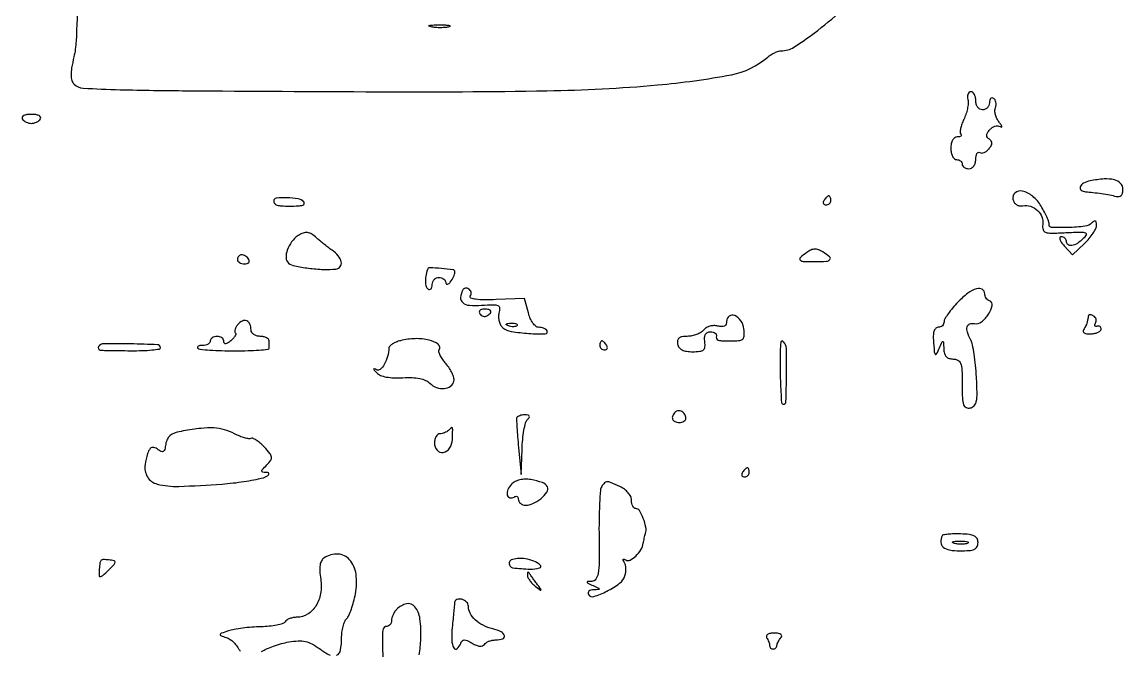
# Model space of a CAD drawing. Extents: x 0 to 5034, y 0 to 2560.
# Drawn here: x 3999.4 to 4242.5, y 794.6 to 933.4 of the extents above; entities that cross this region are included whole.
import ezdxf

# ---------------------------------------------------------------- set-up
doc = ezdxf.new("R2010")
doc.units = 0

msp = doc.modelspace()

# ---------------------------------------------------------------- linework, layer by layer
for points in [[(4011.822641, 939.03064, -0.003073), (4011.374615, 929.145522, -0.044281), (4010.88492, 925.669139, 0.01386), (4010.3941, 923.256866, 0.045168), (4010.259495, 921.633654, 0.072579), (4010.43467, 920.493446, 0.122545), (4010.930153, 919.669139, 0.184794), (4012.939462, 918.771268, 0.007402), (4021.077225, 918.445848, 0.004746), (4035.815968, 918.214855, 0.000318), (4078, 917.981043, 0.005359), (4115.328399, 918.197951, 0.018046), (4139.709807, 919.482019, 0.024761), (4156.039362, 921.753538, 0.131885), (4164.078741, 925.63686, -0.03834), (4164.787604, 926.159807, -0.031994), (4165.611221, 926.60441, -0.033169), (4166.421474, 926.913759, -0.07183), (4167.078741, 927.01645, 0.13722), (4169.817531, 927.816801, 0.023672), (4174.309283, 930.918769, 0.018228), (4180.44461, 935.963637, 0.005924)], [(4068.888113, 793.622922, 0.241687), (4069.754453, 794.736844, 0.046719), (4070, 797.359017, -0.031168), (4070.082542, 798.681869, -0.031683), (4070.328872, 799.976834, -0.033395), (4070.688415, 801.068788, -0.100473), (4071.119566, 801.719566, 0.091312), (4071.603468, 802.421931, 0.020282), (4072.147774, 803.782324, 0.020422), (4072.655909, 805.429633, 0.018446), (4073.047692, 807.169566, 0.077685), (4073.176662, 811.535538, 0.148692), (4071.757531, 814.70699, 0.206619), (4069.205017, 815.931583, 0.152308), (4066.141197, 815.108426, 0.131151), (4065.564718, 814.483654, 0.081714), (4065.248062, 813.53238, 0.055766), (4065.185326, 812.194433, 0.022477), (4065.385506, 810.373739, -0.080559), (4065.36576, 807.248599, -0.098261), (4064.329171, 804.519373, -0.113643), (4062.480073, 802.669498, -0.140742), (4060.148724, 802, 0.04491), (4059.326086, 801.925962, 0.045401), (4058.533002, 801.70625, 0.049466), (4057.881752, 801.383713, 0.115136), (4057.5, 801, -0.179858), (4056.992218, 800.60484, -0.025294), (4055.685537, 800.264469, -0.026214), (4054.032612, 800.01156, -0.019544), (4052.190983, 799.90032, 0.014033), (4050.211668, 799.80264, 0.01216), (4048.143601, 799.591605, 0.012322), (4046.279413, 799.308614, 0.034638), (4045, 798.989351, 0.006057), (4043.436288, 798.460879, 0.22921), (4043.181004, 798.203925, 0.406522), (4043.298683, 797.954432, 0.012003), (4044.500333, 797.537689, -0.126438), (4046.123137, 796.517183, -0.062196), (4047.576994, 794.538419, -0.069824)], [(4087.110857, 793.707937, 0.032552), (4087.48488, 797.269937, 0.041706), (4087.290898, 801.693421, 0.13919), (4086.160046, 804.340116, 0.281784), (4084.368835, 804.975906, 0.145298), (4082.2, 803.8, 0.047088), (4081.740724, 803.24499, 0.037433), (4081.3525, 802.570625, 0.038655), (4081.086276, 801.884742, 0.073375), (4081, 801.3, -0.075349), (4080.924723, 800.80331, -0.088951), (4080.70625, 800.381875, -0.100708), (4080.381357, 800.100148, -0.129116), (4080, 800, 0.39668), (4079.071764, 799.126055, 0.025184), (4079.031392, 795.037499, 0.030027), (4079.45854, 790.802429, 0.122356)], [(4052.337522, 794.460317, -0.041495), (4053.434674, 795.043987, -0.017541), (4054.990663, 795.649088, -0.017213), (4056.706881, 796.182587, -0.021533), (4058.332819, 796.552851, -0.030161), (4060.413437, 796.804873, -0.068673), (4061.988216, 796.683542, -0.071243), (4063.435622, 796.144889, -0.034545), (4065.104242, 795.081051, 0.042617), (4067.438489, 793.64523, 0.229342)]]:
    msp.add_lwpolyline(points, format="xyb")
for points in [[(4093.761659, 932.31292, -0.041951), (4092.934218, 932.169017, -0.020826), (4091.869594, 932.119272, -0.020511), (4090.754739, 932.159391, -0.028254), (4089.761659, 932.292739, -0.082665), (4089.319562, 932.45659, -0.67161), (4089.339362, 932.605813, -0.053901), (4090.071102, 932.715166, -0.008901), (4091.5, 932.747817, -0.009782), (4092.938425, 932.726931, -0.038992), (4093.814362, 932.62839, -0.417468), (4093.916221, 932.476221, -0.285845)], [(4208.250092, 916.25, -0.074849), (4208.313097, 915.394583, -0.031052), (4208.153252, 914.243493, -0.029858), (4207.825332, 913.009638, -0.03391), (4207.363298, 911.876784, 0.026882), (4206.917601, 910.826413, 0.037056), (4206.640921, 909.84002, 0.040781), (4206.545704, 909.035985, 0.208379), (4206.706549, 908.626784, -0.171498), (4206.819524, 908.390322, -0.25695), (4206.73307, 908.184118, -0.125441), (4206.418442, 908.043162, -0.04293), (4205.916667, 908, 0.157116), (4205.347455, 907.816608, 0.108391), (4204.891667, 907.308824, 0.081104), (4204.597337, 906.51166, 0.047997), (4204.5, 905.5, 0.048028), (4204.592117, 904.543227, 0.068025), (4204.867188, 903.734375, 0.088204), (4205.272647, 903.189346, 0.191087), (4205.75, 903, -0.078509), (4206.227503, 902.924559, -0.090584), (4206.632812, 902.70625, -0.10078), (4206.903776, 902.381381, -0.124206), (4207, 902, 0.148195), (4207.115568, 901.618646, 0.098894), (4207.440625, 901.29375, 0.082425), (4207.926543, 901.074694, 0.064853), (4208.5, 901, 0.131786), (4209.082146, 901.15615, 0.104647), (4209.567874, 901.593169, 0.089375), (4209.889896, 902.257557, 0.068368), (4210, 903.059017, -0.041934), (4210.063104, 903.810123, -0.091009), (4210.260466, 904.352221, -0.168604), (4210.551668, 904.600528, -0.235612), (4210.886693, 904.570027, 0.157815), (4211.312688, 904.465542, 0.080573), (4211.854218, 904.594237, 0.06707), (4212.425024, 904.927196, 0.054071), (4212.935251, 905.421983, 0.040533), (4213.419696, 906.112609, 0.125537), (4213.576352, 906.655523, 0.171052), (4213.433521, 907.105003, 0.092946), (4213, 907.5, -0.092946), (4212.566479, 907.894997, -0.171052), (4212.423648, 908.344477, -0.125537), (4212.580304, 908.887391, -0.040533), (4213.064749, 909.578017, -0.068725), (4213.593993, 910.062078, -0.07525), (4214.219219, 910.366712, -0.084441), (4214.841206, 910.450994, -0.127161), (4215.363307, 910.297031, 0.108337), (4215.664735, 910.195836, 0.5145), (4215.766045, 910.309384, 0.097839), (4215.600806, 910.682487, 0.017364), (4215.138124, 911.295307, -0.057394), (4214.65941, 912.04752, -0.051551), (4214.343209, 912.916217, -0.054739), (4214.226379, 913.765475, -0.098756), (4214.34445, 914.45524, 0.066144), (4214.490109, 915.065469, 0.071976), (4214.464822, 915.67461, 0.080917), (4214.278798, 916.189531, 0.127958), (4213.956326, 916.526992, 0.14801), (4213.59354, 916.62338, 0.191608), (4213.280921, 916.486454, 0.133038), (4213.069707, 916.113092, 0.062657), (4213, 915.559017, -0.095165), (4212.885705, 914.963945, -0.09695), (4212.559375, 914.457961, -0.098802), (4212.072373, 914.119235, -0.103052), (4211.5, 914, -0.130775), (4210.924246, 914.153209, -0.10214), (4210.4375, 914.583333, -0.08892), (4210.111864, 915.230589, -0.072314), (4210, 916, 0.051697), (4209.920667, 916.76524, 0.071608), (4209.684711, 917.4125, 0.091623), (4209.336335, 917.847489, 0.180106), (4208.926676, 918, 0.179109), (4208.550083, 917.860627, 0.123868), (4208.285183, 917.485937, 0.09074), (4208.177489, 916.919662, 0.057536)], [(3999.5, 912, 0.085235), (3999.838188, 911.617226, 0.053414), (4000.342439, 911.29375, 0.051777), (4000.925537, 911.074147, 0.064269), (4001.5, 911, 0.064269), (4002.074463, 911.074147, 0.051777), (4002.657561, 911.29375, 0.053414), (4003.161812, 911.617226, 0.085235), (4003.5, 912, 0.259199), (4003.517887, 912.385721, 0.162984), (4003.190983, 912.713525, 0.081563), (4002.488004, 912.931662, 0.034543), (4001.5, 913, 0.034543), (4000.511996, 912.931662, 0.081563), (3999.809017, 912.713525, 0.162984), (3999.482113, 912.385721, 0.259199)], [(4235.25, 898.314862, 0.070984), (4233.80939, 897.803936, 0.175053), (4233.06257, 896.988741, 0.344979), (4233.257981, 896.280831, 0.143602), (4234.25, 895.916667, -0.013016), (4235.874589, 895.7658, -0.008187), (4237.763873, 895.509179, -0.00821), (4239.589999, 895.199851, -0.017069), (4241, 894.886987, 0.106113), (4241.633632, 894.860961, 0.16428), (4242.110873, 895.119227, 0.13072), (4242.40459, 895.671026, 0.057357), (4242.5, 896.5, 0.198701), (4241.976784, 897.76461, 0.136062), (4240.608053, 898.540586, 0.079523), (4238.344188, 898.737067, 0.031748)], [(4055, 893.900386, 0.171673), (4055.1972, 893.342964, 0.144283), (4055.71554, 892.985185, 0.06598), (4056.709448, 892.798374, 0.013506), (4058.5, 892.75, 0.011205), (4060.418203, 892.792993, 0.061959), (4061.434156, 892.965901, 0.254173), (4061.745172, 893.279882, 0.273598), (4061.638707, 893.694626, 0.156575), (4060.388565, 894.337178, 0.033302), (4057.922698, 894.578524, 0.030686), (4055.552953, 894.506535, 0.387597)], [(4176.5, 894, 0.082592), (4176.343488, 893.6179, 0.161196), (4176.3746, 893.29375, 0.182303), (4176.586039, 893.078288, 0.108972), (4176.940983, 893, 0.093332), (4177.345238, 893.076123, 0.09642), (4177.688914, 893.29375, 0.099167), (4177.918938, 893.618444, 0.105053), (4178, 894, 0.042167), (4177.967655, 894.382849, 0.061769), (4177.870461, 894.70625, 0.081139), (4177.727648, 894.92554, 0.210953), (4177.559017, 895, 0.151918), (4177.34829, 894.934461, 0.038439), (4177.066025, 894.70625, 0.035638), (4176.768994, 894.382774, 0.029505)], [(4218.212928, 894.25, 0.089179), (4218.485856, 893.567741, 0.105886), (4218.967716, 893.070222, 0.104957), (4219.614732, 892.810856, 0.086277), (4220.360441, 892.810873, -0.118486), (4222.10398, 892.699624, -0.114149), (4223.633881, 891.809574, -0.115752), (4224.602824, 890.350139, -0.124445), (4224.786923, 888.65214, 0.101401), (4224.85588, 887.550153, 0.248455), (4225.393797, 886.97465, 0.088068), (4226.669509, 886.773471, 0.007989), (4229.903727, 886.887527, -0.004864), (4233.183036, 887.023697, -0.090471), (4234.203675, 886.87082, -0.467412), (4234.37035, 886.43748, -0.069639), (4233.725155, 885.582298, -0.052457), (4232.422507, 884.527648, -0.105565), (4231.193403, 884.057402, -0.204817), (4230.36115, 884.269012, -0.233554), (4230, 885, 0.114747), (4229.911291, 885.381451, 0.100386), (4229.660722, 885.70625, 0.093604), (4229.286066, 885.924228, 0.085274), (4228.845012, 886, 0.298736), (4228.568827, 885.818818, 0.184921), (4228.551168, 885.416795, 0.075092), (4228.881039, 884.770152, 0.028494), (4229.518712, 883.979324), (4231.347399, 881.958647), (4234.007033, 884.506738, 0.026907), (4235.024983, 885.592854, 0.029657), (4235.885399, 886.748691, 0.030973), (4236.492812, 887.812787, 0.11469), (4236.666667, 888.560748, 0.04196), (4236.613236, 889.196316, 0.24846), (4236.416667, 889.452331, 0.263532), (4236.104832, 889.42532, 0.045944), (4235.633333, 889.033333, -0.169198), (4234.098704, 888.291686, -0.021252), (4230.362677, 888.020497, -0.018712), (4226.70865, 888.047739, -0.471355), (4226.180328, 888.75, 0.148334), (4226.153478, 889.207977, 0.014979), (4225.740651, 890.232518, 0.017736), (4225.156477, 891.446624, 0.013222), (4224.430328, 892.743677, 0.0855), (4222.573383, 894.915509, 0.114273), (4220.263284, 896.075201, 0.24232), (4218.704581, 895.697428, 0.271435)], [(4060.399704, 886.234687, 0.08583), (4058.969847, 884.875758, 0.076113), (4058.006933, 883.060225, 0.08985), (4057.73268, 881.322129, 0.217158), (4058.286179, 880.177456, 0.12468), (4059.637494, 879.533599, 0.01794), (4062.681038, 879.04028, 0.021481), (4065.985292, 878.769193, 0.036716), (4068.75, 878.864604, 0.204766), (4069.69078, 879.393118, 0.218775), (4069.924611, 880.418354, 0.124475), (4069.26548, 881.768358, 0.065834), (4067.877471, 883.029241, -0.009243), (4066.969237, 883.683756, -0.006966), (4065.994784, 884.435152, -0.007048), (4065.098369, 885.167334, -0.016123), (4064.448899, 885.75, 0.047594), (4063.392771, 886.583906, 0.114018), (4062.459634, 886.920502, 0.12071), (4061.507836, 886.804648, 0.056898)], [(4172.700549, 882.522986, 0.020778), (4171.246848, 881.364358, 0.417884), (4171.213737, 880.853077, 0.20515), (4171.868949, 880.545314, 0.008611), (4174.5, 880.5, 0.013382), (4177.058987, 880.5685, 0.214819), (4177.809282, 880.955999, 0.414001), (4177.740591, 881.555008, 0.028342), (4176.200549, 882.642682, 0.049408), (4175.247778, 883.114151, 0.099062), (4174.422671, 883.250097, 0.0995), (4173.611187, 883.057923, 0.050165)], [(4047, 881, 0.153634), (4047.120018, 880.618621, 0.097988), (4047.457961, 880.29375, 0.080552), (4047.962904, 880.074545, 0.062283), (4048.559017, 880, 0.066118), (4049.110654, 880.073267, 0.138808), (4049.478525, 880.29375, 0.191142), (4049.607943, 880.620352, 0.139169), (4049.5, 881, 0.06081), (4049.193797, 881.382515, 0.051032), (4048.7871, 881.70625, 0.053229), (4048.346558, 881.926698, 0.089642), (4047.940983, 882, 0.105429), (4047.581949, 881.923444, 0.099231), (4047.276414, 881.70625, 0.096318), (4047.071618, 881.381732, 0.092995)], [(4088.923489, 878.75, 0.032778), (4088.578096, 877.284515, 0.051137), (4088.495561, 875.99146, 0.064761), (4088.664249, 874.995531, 0.181994), (4089.089067, 874.444954, 0.158234), (4089.434354, 874.360563, 0.191241), (4089.732413, 874.505305, 0.126796), (4089.933932, 874.88443, 0.059147), (4090, 875.440983, -0.095165), (4090.114295, 876.036055, -0.09695), (4090.440625, 876.542039, -0.098802), (4090.927627, 876.880765, -0.103052), (4091.5, 877, -0.081749), (4092.07407, 876.905509, -0.09112), (4092.563873, 876.632812, -0.099323), (4092.894248, 876.226808, -0.118755), (4093.015313, 875.75, 0.515815), (4093.356109, 875.51378, 0.140218), (4093.995466, 875.975017, 0.056511), (4094.728024, 877.158336, 0.105642), (4094.984687, 878.25, 0.381212), (4094.590934, 878.709963, 0.013021), (4092.032967, 878.988198, 0.013118), (4089.457399, 879.132764, 0.337961)], [(4096.754232, 874.266312, 0.092476), (4096.265138, 872.565844, 0.249175), (4096.731488, 871.440194, 0.15586), (4098.195202, 870.8549, 0.035825), (4100.889258, 870.856133, -0.009688), (4103.507057, 870.994225, -0.114482), (4104.49929, 870.798618, -0.286489), (4104.868691, 870.247089, -0.072099), (4104.742492, 869.123291, 0.069716), (4104.639864, 868.246882, 0.060481), (4104.772224, 867.330532, 0.06276), (4105.110224, 866.507371, 0.091024), (4105.613019, 865.906203, 0.135018), (4107.442643, 865.079663, 0.02215), (4111.338521, 864.643042, 0.022083), (4114.971197, 864.558906, 0.580696), (4115.34658, 865.25, 0.108789), (4115.066955, 865.537594, 0.050689), (4114.603556, 865.779688, 0.04687), (4114.044306, 865.944425, 0.048236), (4113.469575, 866, -0.18125), (4112.86902, 866.225096, -0.060296), (4112.22983, 866.934848, -0.050723), (4111.652135, 867.964412, -0.039125), (4111.232525, 869.182462), (4110.407866, 872.364925), (4104.098541, 872.107426, -0.010828), (4101.423105, 872.056226, -0.032091), (4099.591813, 872.178517, -0.059344), (4098.549541, 872.443974, -0.469691), (4098.41092, 872.855865, 0.093061), (4098.576149, 873.28442, 0.096338), (4098.571754, 873.738273, 0.099219), (4098.399228, 874.14684, 0.105356), (4098.08541, 874.447214, 0.076159), (4097.694606, 874.613157, 0.096446), (4097.303651, 874.635555, 0.111232), (4096.974193, 874.512816, 0.132806)], [(4206.034627, 871.535726, 0.017685), (4204.872714, 870.248851, 0.022034), (4203.891422, 868.971296, 0.020997), (4203.174913, 867.850827, 0.132505), (4203, 867.202393, -0.10587), (4202.90176, 866.743624, -0.099305), (4202.623112, 866.353203, -0.096198), (4202.206757, 866.091494, -0.092603), (4201.716978, 866, 0.189774), (4201.209019, 865.800002, 0.111967), (4200.837027, 865.253473, 0.074753), (4200.637385, 864.382729, 0.037367), (4200.635737, 863.25, 0.003705), (4200.848238, 860.62096, 0.144519), (4201.060735, 860.081296, 0.550528), (4201.352102, 860.109902, 0.015146), (4202, 861.5, -0.003751), (4202.576652, 862.814662, -0.368608), (4202.747226, 862.895722, -0.326773), (4202.87311, 862.738914, -0.003386), (4202.929715, 861.25, 0.058009), (4203.080017, 860.235722, 0.120787), (4203.463162, 859.540036, 0.131824), (4204.098344, 859.137517, 0.07582), (4205, 859, -0.119628), (4206.055195, 858.743873, -0.189731), (4206.660287, 858.053334, -0.076712), (4206.938942, 856.615397, -0.009573), (4207, 853.426676, 0.009129), (4207.056611, 850.326146, 0.071643), (4207.313333, 848.911777, 0.205503), (4207.856641, 848.302173, 0.158385), (4208.75, 848.191447, 0.159138), (4209.634873, 848.682322, 0.13709), (4210.124294, 849.631175, 0.055918), (4210.288003, 851.40544, 0.008292), (4210.157353, 855.003624, 0.011473), (4209.959615, 857.606568, 0.013267), (4209.648824, 860.07397, 0.012363), (4209.280243, 862.139848, 0.072656), (4208.907353, 863.173112, -0.039368), (4208.145294, 864.91358, -0.141444), (4208.081723, 866.1123, -0.261383), (4208.64876, 866.734097, -0.129077), (4209.75, 866.803972, 0.224579), (4211.261687, 867.187489, 0.074287), (4212.832355, 868.934807, 0.093381), (4213.625495, 870.822928, 0.382268), (4213.060019, 871.813327, -0.096336), (4212.654855, 872.042, -0.070297), (4212.311381, 872.430061, -0.068052), (4212.079402, 872.912426, -0.078252), (4212, 873.416667, 0.271439), (4211.431999, 874.385857, 0.206886), (4210.183222, 874.514398, 0.087566), (4208.243578, 873.504281, 0.036567)], [(4100.510081, 868.983688, 0.090427), (4100.820631, 868.639411, 0.095498), (4101.22714, 868.434921, 0.099685), (4101.665803, 868.401101, 0.108373), (4102.069098, 868.542705, 0.050477), (4102.838655, 869.13314, 0.315493), (4102.933879, 869.592818, 0.25701), (4102.519563, 869.914842, 0.039415), (4101.440983, 870, 0.067432), (4100.890269, 869.925389, 0.140899), (4100.524436, 869.701458, 0.190788), (4100.397824, 869.36964, 0.136093)], [(4155, 867.294885, -0.100158), (4154.871823, 866.661431, -0.175375), (4154.512812, 866.273359, -0.134047), (4153.905658, 866.143598, -0.049998), (4153.036768, 866.280134, 0.07314), (4152.199698, 866.37238, 0.059932), (4151.309716, 866.232421, 0.061545), (4150.503514, 865.892856, 0.089361), (4149.914323, 865.396765, -0.08354), (4149.293127, 864.861339, -0.043907), (4148.375683, 864.4103, -0.042077), (4147.327661, 864.103182, -0.050282), (4146.304231, 864, 0.039401), (4145.170441, 863.910517, 0.130119), (4144.490739, 863.609988, 0.181149), (4144.176296, 863.082188, 0.092548), (4144.180742, 862.3, 0.118045), (4144.518508, 861.554201, 0.110444), (4145.164469, 861.020479, 0.081362), (4146.151856, 860.706173, 0.037271), (4147.504066, 860.609589, 0.025899), (4149.104308, 860.697671, 0.146029), (4149.884757, 861.024684, 0.202483), (4150.219868, 861.661451, 0.056748), (4150.187142, 862.809589, -0.049063), (4150.145074, 863.768891, -0.116612), (4150.345556, 864.44966, -0.154312), (4150.782788, 864.853741, -0.110396), (4151.437142, 865, -0.056956), (4152.016904, 864.933743, -0.093614), (4152.467473, 864.735625, -0.130991), (4152.719495, 864.442031, -0.181918), (4152.75, 864.1, 0.16261), (4152.779958, 863.518244, 0.233175), (4153.155083, 863.176555, 0.064405), (4154.121285, 863.02856, 0.00584), (4156.566422, 863, 0.03744), (4157.942676, 863.1032, 0.181739), (4158.614528, 863.478341, 0.173348), (4158.890876, 864.215405, 0.033463), (4158.816422, 865.660501, 0.120039), (4158.153524, 867.436106, 0.143455), (4156.780645, 868.568237, 0.265698), (4155.57374, 868.429104, 0.238532)], [(4234.875, 868.559017, 0.003419), (4234.817158, 868.291773, 0.001585), (4234.745502, 867.943899, 0.00157), (4234.672535, 867.577992, 0.002187), (4234.609687, 867.25, -0.042238), (4234.510477, 866.89065, -0.016914), (4234.317446, 866.417855, -0.016596), (4234.073884, 865.919552, -0.020125), (4233.811858, 865.470357, 0.189387), (4233.734277, 865.075419, 0.212568), (4233.951451, 864.757479, 0.109311), (4234.501331, 864.566136, 0.040236), (4235.327171, 864.53583, 0.040241), (4236.169851, 864.641021, 0.053205), (4236.905794, 864.877523, 0.064374), (4237.437066, 865.200197, 0.186431), (4237.65, 865.565473, 0.107995), (4237.631239, 865.900123, 0.157453), (4237.469728, 866.144767, 0.147471), (4237.18607, 866.258762, 0.091294), (4236.82567, 866.225223, -0.08807), (4236.498299, 866.192645, -0.250328), (4236.311051, 866.311893, -0.205677), (4236.284416, 866.558816, -0.06392), (4236.441982, 866.906125, 0.105503), (4236.589535, 867.318852, 0.099244), (4236.560581, 867.765582, 0.096298), (4236.35932, 868.177412, 0.092929), (4236.016312, 868.489919, 0.044063), (4235.617799, 868.690102, 0.079408), (4235.261823, 868.769314, 0.124846), (4235.004789, 868.720431, 0.232684)], [(4047.121983, 866.64698, 0.03987), (4046.736937, 866.0996, 0.056179), (4046.493262, 865.555537, 0.070917), (4046.415434, 865.094553, 0.205589), (4046.532842, 864.800491, -0.254365), (4046.618526, 864.510431, -0.076276), (4046.449183, 864.064849, -0.05576), (4046.070587, 863.542146, -0.034968), (4045.524166, 863.020056, -0.025273), (4044.828112, 862.499441, -0.125257), (4044.371214, 862.336564, -0.29578), (4044.1056, 862.4755, -0.129135), (4044, 862.877555, 0.132654), (4043.884403, 863.305595, 0.100549), (4043.559375, 863.670282, 0.087756), (4043.073173, 863.915635, 0.073201), (4042.5, 864, 0.064853), (4041.926543, 863.925306, 0.082425), (4041.440625, 863.70625, 0.098894), (4041.115568, 863.381354, 0.148195), (4041, 863, -0.163305), (4040.872, 862.618547, -0.096011), (4040.510417, 862.29375, -0.077243), (4039.970776, 862.074296, -0.05808), (4039.333333, 862, 0.034333), (4038.733392, 861.958756, 0.094054), (4038.3325, 861.82375, 0.228256), (4038.193921, 861.625299, 0.241053), (4038.266667, 861.4, 0.173357), (4038.771536, 861.161023, 0.006364), (4040.913125, 860.97625, 0.010942), (4043.490424, 860.843518, 0.007393), (4046.433333, 860.8, 0.007436), (4049.334607, 860.843149, 0.012347), (4051.777292, 860.97625, 0.005979), (4053.783047, 861.159455, 0.384345), (4054, 861.4), (4054, 862.1175), (4054, 863, 0.191087), (4053.848523, 863.381882, 0.088204), (4053.4125, 863.70625, 0.068025), (4052.765418, 863.926307, 0.048028), (4052, 864, -0.070352), (4051.235643, 864.108083, -0.086062), (4050.5875, 864.423289, -0.100183), (4050.154167, 864.891481, -0.137622), (4050, 865.440983, 0.099065), (4049.748229, 866.699246, 0.197254), (4049.04254, 867.406231, 0.210996), (4048.083566, 867.387928, 0.111229)], [(4108.729167, 866.395833, -0.126455), (4108.402231, 866.202593, -0.060344), (4107.916927, 866.123424, -0.05415), (4107.359369, 866.160852, -0.051402), (4106.8125, 866.316886, -0.054073), (4106.395823, 866.538436, -0.470617), (4106.37858, 866.720685, -0.168741), (4106.670344, 866.862007, -0.018894), (4107.416667, 866.921053, -0.028489), (4108.112848, 866.910055, -0.077125), (4108.592839, 866.799335, -0.208169), (4108.77538, 866.614691, -0.296942)], [(4083, 863.045652, 0.033201), (4082.039312, 862.732159, 0.044052), (4081.219935, 862.316097, 0.050979), (4080.639416, 861.865768, 0.19173), (4080.450843, 861.454915, -0.055898), (4080.136218, 859.543161, -0.06183), (4079.409916, 857.817093, -0.082736), (4078.509041, 856.718639, -0.317653), (4077.678004, 856.632184, 0.026044), (4077.206746, 856.86532, 0.573967), (4077.106692, 856.791633, 0.152512), (4077.212288, 856.547875, 0.00918), (4077.751129, 855.945575, 0.114743), (4078.562132, 855.397731, 0.04535), (4079.86555, 855.030003, 0.037655), (4081.536144, 854.847071, 0.023807), (4083.497267, 854.874162, -0.023914), (4085.543529, 854.90199, -0.041451), (4087.231043, 854.703517, -0.051478), (4088.553108, 854.290504, -0.095221), (4089.481265, 853.661592, 0.106287), (4090.960321, 852.705995, 0.113906), (4092.663747, 852.474617, 0.137661), (4094.06846, 853.012083, 0.186763), (4094.785888, 854.150087, 0.116495), (4094.757941, 854.871438, 0.039501), (4094.395852, 855.864531, 0.036752), (4093.806675, 856.937747, 0.034743), (4093.056645, 857.934688, -0.02742), (4092.321173, 858.88307, -0.038077), (4091.779028, 859.811172, -0.042398), (4091.474624, 860.601105, -0.212266), (4091.537069, 861.059979, 0.389799), (4091.304916, 862.268479, 0.102637), (4089.348896, 863.172872, 0.063429), (4086.233451, 863.491256, 0.056109)], [(4127, 862, 0.105053), (4127.081062, 861.618444, 0.099167), (4127.311086, 861.29375, 0.09642), (4127.654762, 861.076123, 0.093332), (4128.059017, 861, 0.108972), (4128.413961, 861.078288, 0.182303), (4128.6254, 861.29375, 0.161196), (4128.656512, 861.6179, 0.082592), (4128.5, 862, 0.029505), (4128.231006, 862.382774, 0.035638), (4127.933975, 862.70625, 0.038439), (4127.65171, 862.934461, 0.151918), (4127.440983, 863, 0.210953), (4127.272352, 862.92554, 0.081139), (4127.129539, 862.70625, 0.061769), (4127.032345, 862.382849, 0.042167)], [(4166.944444, 862.666667, 0.020294), (4166.782971, 858.874776, 0.010651), (4166.874205, 854.154661, 0.003208), (4167.098988, 849.380126, 0.39864), (4167.5, 849, 0.406096), (4168.101295, 849.584811, 0.004924), (4168.208105, 855.536152, 0.006535), (4168.179013, 861.385426, 0.194227), (4167.611111, 862.722222, 0.060589), (4167.372735, 862.908902, 0.157913), (4167.163194, 862.957986, 0.229655), (4167.015079, 862.870281, 0.126049)], [(4016.344738, 861.75, 0.243578), (4016.30826, 861.264511, 0.266162), (4016.682283, 860.981545, 0.028863), (4017.99526, 860.889874, 0.000862), (4023.5, 860.833333, 0.010313), (4025.992205, 860.863436, 0.017076), (4028.090768, 861.003937, 0.011134), (4029.756836, 861.210355, 0.372009), (4030.000486, 861.492126, 0.402119), (4029.364302, 862.156159, 0.005817), (4023.392897, 862.338435, 0.006558), (4017.451088, 862.372699, 0.258167)], [(4108.691281, 846.083333, 0.101728), (4108.622575, 845.654873, 0.003319), (4108.71064, 843.908854, 0.006237), (4108.854585, 841.84128, 0.004282), (4109.067162, 839.5), (4109.663785, 833.5), (4109.831892, 839.05, -0.016632), (4109.97192, 841.25076, -0.02093), (4110.25416, 843.273229, -0.019586), (4110.621191, 844.917038, -0.132404), (4111.033333, 845.633333, 0.049425), (4111.41888, 846.103695, 0.274722), (4111.435057, 846.416667, 0.236599), (4111.159595, 846.613973, 0.039248), (4110.489345, 846.666667, 0.034555), (4109.869358, 846.623768, 0.043915), (4109.310518, 846.495312, 0.050196), (4108.883923, 846.30786, 0.175445)], [(4143.63948, 847.306147, 0.094876), (4143.086489, 846.491235, 0.1934), (4143.067517, 845.730754, 0.202875), (4143.575357, 845.193711, 0.103624), (4144.5, 845, 0.06085), (4145.073598, 845.070066, 0.079459), (4145.559375, 845.276414, 0.097386), (4145.8846, 845.582093, 0.156819), (4146, 845.940983, 0.139398), (4145.764316, 846.769921, 0.123736), (4145.119339, 847.396031, 0.139481), (4144.316568, 847.598585, 0.191124)], [(4035, 843.118359, 0.031048), (4033.273907, 842.70154, 0.08869), (4032.180111, 842.137734, 0.116739), (4031.5221, 841.333148, 0.07823), (4031.1728, 840.191626, -0.026141), (4030.951379, 839.059114, -0.176611), (4030.636271, 838.593505, -0.27607), (4030.188971, 838.554268, -0.060448), (4029.511827, 838.990184, 0.11742), (4028.513974, 839.48327, 0.275611), (4027.752241, 839.237009, 0.116609), (4027.15607, 838.114101, 0.019132), (4026.621355, 835.696195, 0.183527), (4027.123556, 832.992127, 0.196699), (4029.279358, 831.401355, 0.070207), (4034.040433, 830.889529, 0.010711), (4043.596519, 831.410982, 0.017957), (4048.439836, 831.954954, 0.02443), (4052.751358, 832.813718, 0.139267), (4053.870892, 833.45801, 0.650833), (4053.678571, 833.936614, -0.019272), (4052.613088, 834.014881, -0.349306), (4052.387069, 834.240258, -0.218831), (4052.509366, 834.6141, -0.009592), (4053.48385, 835.626707, 0.040526), (4054.34558, 836.640719, 0.194131), (4054.522353, 837.363417, 0.136624), (4054.172002, 838.158245, 0.016865), (4052.909919, 839.595887, 0.025293), (4052.012282, 840.459414, 0.037165), (4051.13524, 841.113995, 0.041453), (4050.387275, 841.507211, 0.243319), (4049.958718, 841.474486, -0.180334), (4049.497741, 841.382605, -0.029224), (4048.590248, 841.584133, -0.029053), (4047.501893, 841.963068, -0.021903), (4046.354078, 842.499146, 0.050515), (4044.108565, 843.395487, 0.05615), (4041.807651, 843.782557, 0.042198), (4038.983686, 843.6982, 0.015166)], [(4093.583333, 843.25, -0.064082), (4093.211141, 842.962682, -0.039128), (4092.710938, 842.720312, -0.038656), (4092.168334, 842.555011, -0.054664), (4091.666667, 842.5, 0.167478), (4091.221587, 842.346616, 0.095027), (4090.842708, 841.9125, 0.075828), (4090.586561, 841.265012, 0.056395), (4090.5, 840.5, 0.171161), (4091.076122, 838.866317, 0.276911), (4092.417835, 838.372838, 0.205837), (4093.836426, 839.330583, 0.132569), (4094.44566, 841.25, 0.00235), (4094.528532, 843.371204, 0.110807), (4094.449273, 843.791562, 0.500878), (4094.233599, 843.843203, 0.022933)], [(4158.5, 834, 0.082592), (4158.343488, 833.6179, 0.161196), (4158.3746, 833.29375, 0.182303), (4158.586039, 833.078288, 0.108972), (4158.940983, 833, 0.093332), (4159.345238, 833.076123, 0.09642), (4159.688914, 833.29375, 0.099167), (4159.918938, 833.618444, 0.105053), (4160, 834, 0.042167), (4159.967655, 834.382849, 0.061769), (4159.870461, 834.70625, 0.081139), (4159.727648, 834.92554, 0.210953), (4159.559017, 835, 0.151918), (4159.34829, 834.934461, 0.038439), (4159.066025, 834.70625, 0.035638), (4158.768994, 834.382774, 0.029505)], [(4107.495217, 831.35236, 0.095165), (4106.697006, 830.174632, 0.153019), (4106.574289, 828.978069, 0.290452), (4107.136472, 828.394611, 0.200679), (4108.069098, 828.542705, -0.078981), (4108.424959, 828.69146, -0.156976), (4108.726548, 828.669373, -0.184838), (4108.926585, 828.482993, -0.114288), (4109, 828.166006, 0.220662), (4109.46629, 827.160883, 0.176753), (4110.598522, 826.744791, 0.107818), (4112.23407, 827.097709, 0.063417), (4113.94273, 828.154709, 0.066828), (4115.337457, 829.631933, 0.282623), (4115.421683, 830.79413, 0.195292), (4114.343694, 831.714212, 0.035817), (4111.754408, 832.37316, 0.04823), (4110.517817, 832.473808, 0.055071), (4109.34059, 832.325641, 0.059554), (4108.307204, 831.943499, 0.078217)], [(4127.416578, 830.86502, 0.119485), (4127.142893, 830.027192, 0.006158), (4126.954978, 827.16559, 0.009501), (4126.837132, 823.726829, 0.00673), (4126.830197, 819.86502, -0.004519), (4126.845092, 814.194935, -0.038519), (4126.633361, 811.662448, -0.114278), (4126.125927, 810.420857, -0.232685), (4125.222637, 809.929715, 0.013044), (4124.29784, 809.867786, 0.473156), (4124.192992, 809.712525, 0.215722), (4124.378622, 809.498669, 0.006287), (4125.5, 809, -0.004561), (4126.715843, 808.464345, -0.240506), (4126.870499, 808.270989, -0.453283), (4126.763078, 808.129261, -0.008061), (4125.690983, 808.070285, 0.054536), (4125.040837, 807.97349, 0.113097), (4124.588697, 807.736952, 0.17899), (4124.403802, 807.405886, 0.179047), (4124.478843, 807.034233, 0.343972), (4125.712238, 806.577522, 0.041396), (4128.578838, 807.758205, 0.04241), (4131.366647, 809.499106, 0.156376), (4132.55441, 811.171429, 0.048207), (4132.721206, 811.950198, 0.040812), (4132.749058, 812.791983, 0.042666), (4132.644443, 813.569285, 0.083823), (4132.410039, 814.14556, -0.029573), (4132.173066, 814.58512, -0.25268), (4132.18596, 814.800909, -0.364133), (4132.354122, 814.856207, -0.043241), (4132.732185, 814.665519, 0.259566), (4133.690015, 814.621762, 0.07485), (4134.947749, 815.503988, 0.066183), (4136.05953, 816.885855, 0.095937), (4136.601036, 818.350882, -0.009507), (4136.695268, 818.86357, -0.006062), (4136.823386, 819.456197, -0.006089), (4136.963192, 820.034471, -0.011264), (4137.092992, 820.5, 0.124898), (4137.156591, 821.883611, 0.042953), (4136.582141, 823.81973, 0.040576), (4135.739051, 825.541311, 0.264496), (4134.932612, 826, -0.188915), (4134.576507, 826.139527, -0.088911), (4134.273955, 826.540349, -0.068727), (4134.068766, 827.135528, -0.048727), (4134, 827.839485, 0.116401), (4133.813731, 828.62876, 0.060174), (4133.251803, 829.479523, 0.054921), (4132.427071, 830.258914, 0.055026), (4131.452947, 830.839485, 0.007071), (4129.381177, 831.748288, 0.098546), (4128.586169, 831.91175, 0.209183), (4128.036326, 831.675321, 0.049719)], [(4202.58887, 820, 0.110692), (4202.305822, 818.541417, 0.212143), (4202.81118, 817.486912, 0.136967), (4204.177391, 816.854427, 0.040354), (4206.5, 816.666667, 0.018211), (4208.565618, 816.741926, 0.088323), (4209.69793, 817.029877, 0.169102), (4210.284145, 817.587322, 0.119442), (4210.5, 818.47803, 0.119096), (4210.286529, 819.36153, 0.159929), (4209.704614, 819.93659, 0.088495), (4208.598202, 820.26167, 0.020471), (4206.653736, 820.394697, 0.012297), (4205.163938, 820.398836, 0.018748), (4203.873097, 820.322192, 0.013776), (4202.84009, 820.193075, 0.257137)], [(4208.269032, 818.344063, -0.06278), (4207.671085, 818.185595, -0.030339), (4206.880008, 818.127736, -0.029507), (4206.036634, 818.167106, -0.037336), (4205.269032, 818.307009, -0.087174), (4204.883358, 818.48334, -0.597527), (4204.900903, 818.643467, -0.080377), (4205.431793, 818.764444, -0.012823), (4206.5, 818.805051, -0.014395), (4207.580113, 818.787295, -0.052471), (4208.257153, 818.684921, -0.333666), (4208.386009, 818.52287, -0.31318)], [(4016.923489, 814.583333, 0.150685), (4016.656332, 814.021155, 0.017773), (4016.50397, 812.628435, 0.013545), (4016.438908, 811.225299, 0.419862), (4016.659912, 811, 0.181536), (4017.258483, 811.22473, 0.01381), (4018.548904, 812.417129, 0.013599), (4019.773191, 813.679601, 0.187877), (4020, 814.261905, 0.368662), (4019.802012, 814.493931, 0.013472), (4018.564435, 814.657041, 0.015362), (4017.321945, 814.748378, 0.221182)], [(4107, 814, 0.072151), (4107.056317, 813.611755, 0.079755), (4107.220312, 813.269885, 0.089166), (4107.463722, 813.025947, 0.125838), (4107.75, 812.918758, 0.015532), (4111.647747, 812.618667, 0.088145), (4113.703552, 812.88756, 0.582919), (4113.840062, 813.530003, 0.089798), (4112.418213, 814.393011, 0.051376), (4110.598197, 814.884483, 0.05844), (4108.794843, 814.964493, 0.07573), (4107.448498, 814.658359, 0.308253)], [(4111, 811.289111, 0.118513), (4111.119099, 810.793695, 0.038743), (4111.514063, 810.148474, 0.036088), (4112.080311, 809.47468, 0.033687), (4112.75, 808.872445, 0.002253), (4113.88969, 807.986902, 0.484056), (4114.007396, 808.016402, 0.268706), (4113.990111, 808.186266, 0.001613), (4113.032968, 809.5, -0.000677), (4112.450487, 810.296353, -0.000854), (4111.913754, 811.034896, -0.000676), (4111.465372, 811.655857, -0.006866), (4111.282968, 811.916667, 0.262974), (4111.17753, 811.968895, 0.280207), (4111.083122, 811.904197, 0.081051), (4111.018789, 811.664158, 0.025033)], [(4094.939754, 805.25, -0.003693), (4094.89605, 804.752047, -0.000246), (4094.759464, 803.325, -0.000355), (4094.594594, 801.624038, -0.000266), (4094.410599, 799.75, 0.03205), (4094.3142, 796.942388, 0.116053), (4094.772081, 795.226893, 0.484179), (4095.502179, 795.096244, 0.125298), (4096.286013, 796.25, -0.099461), (4096.619711, 796.799537, -0.20759), (4097.068614, 796.998627, -0.113791), (4097.731255, 796.851466, -0.021957), (4098.822986, 796.270479, 0.035949), (4099.740949, 795.814426, 0.074272), (4100.517147, 795.623694, 0.109043), (4101.113978, 795.698414, 0.170485), (4101.512657, 796.020479, -0.113112), (4101.88353, 796.396249, -0.049907), (4102.510368, 796.712266, -0.045902), (4103.271639, 796.927457, -0.045969), (4104.059017, 797, 0.080872), (4105.561275, 797.24458, 0.399306), (4105.92707, 797.933365, 0.217641), (4105.208934, 798.78559, 0.049059), (4103.379201, 799.440963, -0.054457), (4101.227652, 800.237847, -0.071151), (4099.504561, 801.430848, -0.083363), (4098.387718, 802.879393, -0.123236), (4098, 804.428571, 0.206288), (4097.59403, 805.370686, 0.12434), (4096.514957, 805.973776, 0.157161), (4095.444158, 805.920691, 0.290082)], [(4163.830179, 797.5, -0.028624), (4164.07599, 797.062101, -0.024099), (4164.286109, 796.573438, -0.02479), (4164.434423, 796.107753, -0.059657), (4164.484687, 795.75, 0.098492), (4164.547727, 795.463747, 0.095889), (4164.715814, 795.220312, 0.095899), (4164.962579, 795.057197, 0.098534), (4165.25, 795, 0.096288), (4165.542819, 795.056918, 0.087178), (4165.804667, 795.220312, 0.08695), (4165.99567, 795.463626, 0.095078), (4166.085037, 795.75, -0.066705), (4166.174782, 796.107257, -0.025612), (4166.388885, 796.573438, -0.024813), (4166.676079, 797.062068, -0.027943), (4167, 797.5, 0.167781), (4167.152835, 797.905723, 0.257301), (4166.984845, 798.231669, 0.115714), (4166.433509, 798.439718, 0.032619), (4165.510455, 798.5, 0.040187), (4164.649609, 798.430698, 0.094322), (4164.045708, 798.211111, 0.180541), (4163.782192, 797.883051, 0.225781)]]:
    msp.add_lwpolyline(points, format="xyb", close=True)

doc.saveas('drawing.dxf')
